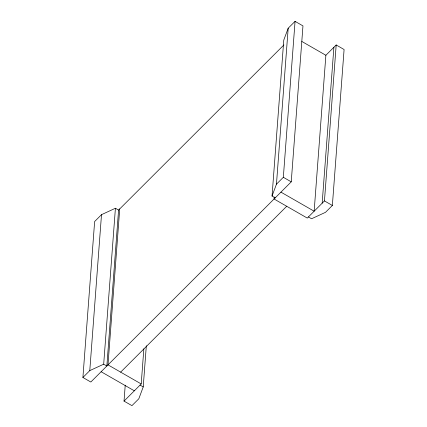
<?xml version="1.0" encoding="UTF-8"?>
<svg xmlns="http://www.w3.org/2000/svg" width="427" height="427" viewBox="0 0 427 427"><rect width="100%" height="100%" fill="white"/><g stroke="black" fill="none" stroke-linecap="round" stroke-linejoin="round"><path stroke-width="0.64" d="M82.907 377.484L94.634 221.538L101.503 214.674L115.413 208.248L118.578 210.063L106.851 366.014L103.686 364.194L89.782 370.62L82.907 377.484L90.818 382.026L291.241 181.838L302.967 25.892L295.062 21.35L288.188 28.214L283.774 40.09L272.047 196.036L275.207 197.856M89.782 370.62L101.503 214.674M103.686 364.194L115.413 208.248M119.72 208.92L107.994 364.866L141.209 383.948L124.033 401.108L131.938 405.65L138.812 398.786L143.226 386.91L146.322 345.763M124.033 401.108L125.228 385.181M141.209 383.948L143.856 348.779M274.214 197.007L274.065 198.998L307.28 218.08L324.456 200.92L336.182 44.974L344.093 49.516L332.366 205.462L325.497 212.326L311.587 218.752L308.422 216.937M272.047 196.036L276.461 184.16L288.188 28.214M276.461 184.16L283.336 177.296L295.062 21.35M336.182 44.974L325.876 55.27L314.149 211.216L280.934 192.134M322.166 203.209L333.893 47.264M118.578 210.063L283.902 44.936M120.649 372.136L286.714 206.268M301.825 41.451L325.876 55.27M283.336 177.296L291.241 181.838M324.456 200.92L332.366 205.462M140.067 385.09L143.226 386.91M101.124 371.73L134.34 390.812"/></g></svg>
